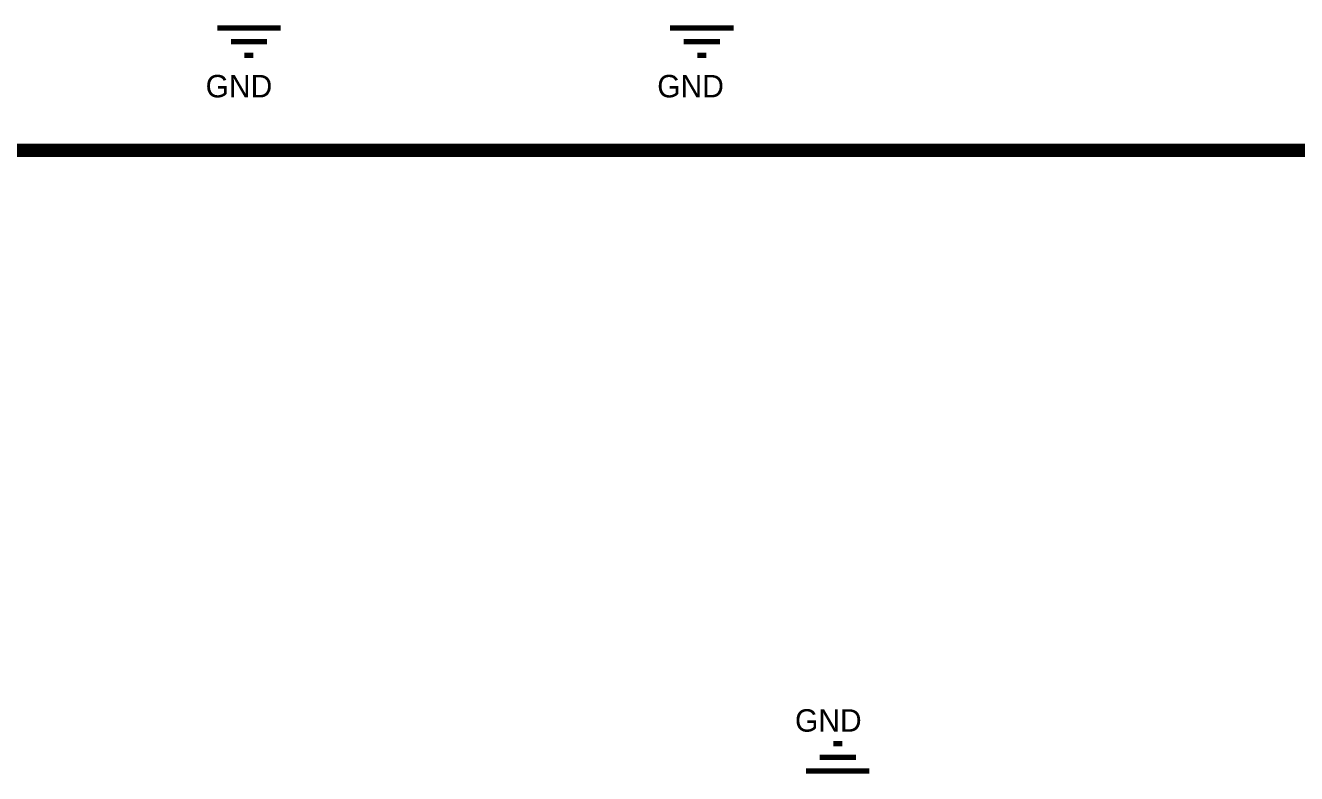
# Model space of a CAD drawing. Header units: millimetres. Extents: x 0 to 19, y 0 to 9.5.
# Drawn here: x 2.806 to 5.614, y 2.624 to 4.276 of the extents above; entities that cross this region are included whole.
import ezdxf

# ---------------------------------------------------------------- set-up
doc = ezdxf.new("R2010")
doc.units = ezdxf.units.MM
doc.header["$MEASUREMENT"] = 0
doc.layers.add('Sheet', color=255, linetype='Continuous')

msp = doc.modelspace()

# ---------------------------------------------------------------- linework, layer by layer
at = {"layer": 'Sheet'}
for points, const_width in [([(3.23, 4.2699), (3.3702, 4.2699)], 0.0118), ([(4.2301, 4.2699), (4.3702, 4.2699)], 0.0118), ([(3.2601, 4.2398), (3.3401, 4.2398)], 0.0118), ([(4.2601, 4.2398), (4.3402, 4.2398)], 0.0118), ([(3.2902, 4.2097), (3.3101, 4.2097)], 0.0118), ([(4.2902, 4.2097), (4.3101, 4.2097)], 0.0118), ([(0.2003, 3.9997), (7.5003, 3.9997)], 0.0295), ([(4.5904, 2.6898), (4.6103, 2.6898)], 0.0118), ([(4.5603, 2.6597), (4.6404, 2.6597)], 0.0118), ([(4.5303, 2.6297), (4.6704, 2.6297)], 0.0118)]:
    msp.add_lwpolyline(points, dxfattribs=dict(at, const_width=const_width))

# ---------------------------------------------------------------- texts
for p in [(3.2044, 4.1169), (4.2018, 4.1169), (4.506, 2.7163)]:
    msp.add_text('GND', height=0.04952, dxfattribs=at).set_placement(p)

doc.saveas('drawing.dxf')
